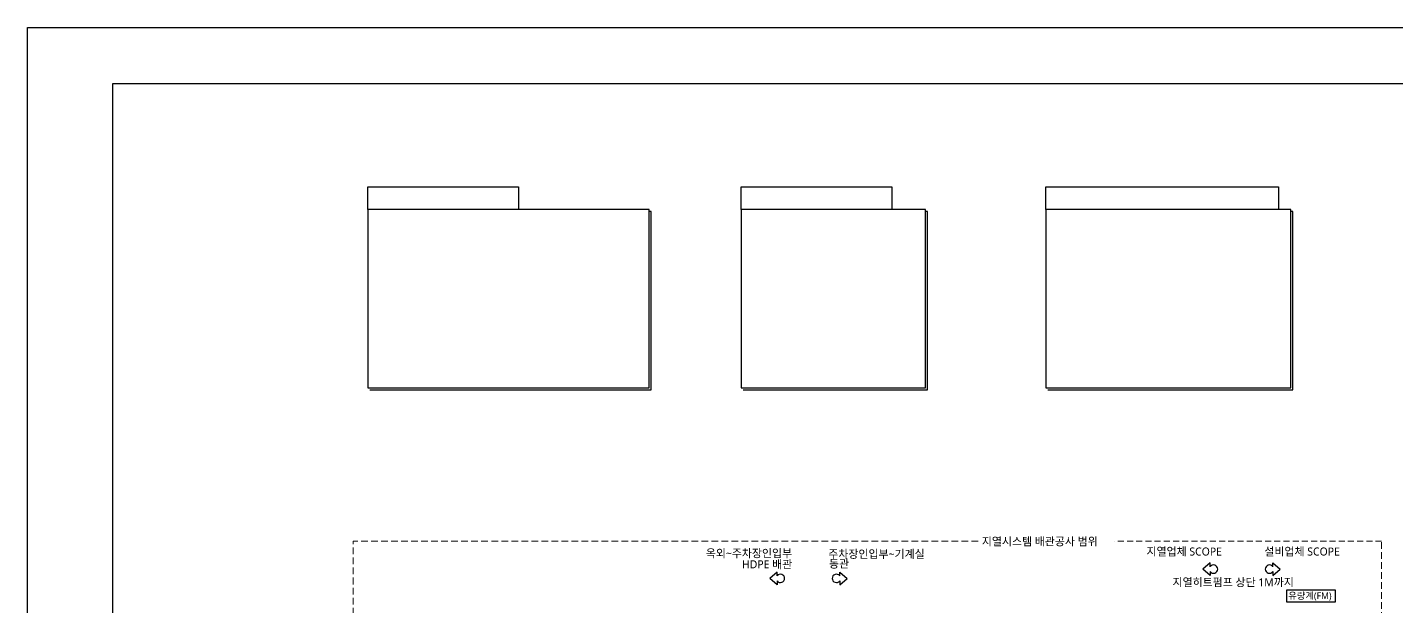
# Model space of a CAD drawing. Extents: x 1313754 to 1355799, y -3721404 to -3691707.
# Drawn here: x 1313754 to 1339410, y -3702564 to -3691707 of the extents above; entities that cross this region are included whole.
import ezdxf

# ---------------------------------------------------------------- set-up
doc = ezdxf.new("R2010")
doc.units = 0
doc.header["$LTSCALE"] = 500
doc.linetypes.add('HID', pattern=[0.345, 0.225, -0.12])
doc.linetypes.add('HIDDEN', pattern=[0.375, 0.25, -0.125])
doc.layers.get('0').update_dxf_attribs({"linetype": 'CONTINUOUS'})
doc.layers.add('GWR', color=6, linetype='CONTINUOUS')
doc.layers.add('지열', color=255, linetype='CONTINUOUS')
doc.styles.add('본문', font='malgun.ttf')

msp = doc.modelspace()

# ---------------------------------------------------------------- linework, layer by layer
at = {"color": 1}
for p, q in [((1320133, -3695121), (1320133, -3698463)), ((1325405, -3695121), (1320133, -3695121)), ((1325405, -3698463), (1325405, -3695121)), ((1325440, -3695156), (1325405, -3695156)), ((1325440, -3698499), (1325440, -3695156)), ((1327130, -3695121), (1327130, -3698463)), ((1330582, -3695121), (1327130, -3695121)), ((1330582, -3698463), (1330582, -3695121)), ((1330618, -3695156), (1330582, -3695156)), ((1330618, -3698499), (1330618, -3695156)), ((1332839, -3695121), (1332839, -3698463)), ((1337427, -3695121), (1332839, -3695121)), ((1337427, -3698463), (1337427, -3695121)), ((1337463, -3695156), (1337427, -3695156)), ((1337463, -3698499), (1337463, -3695156)), ((1320133, -3698463), (1325405, -3698463)), ((1320168, -3698499), (1325440, -3698499)), ((1327130, -3698463), (1330582, -3698463)), ((1327166, -3698499), (1330618, -3698499)), ((1332839, -3698463), (1337427, -3698463)), ((1332875, -3698499), (1337463, -3698499)), ((1327801, -3701915), (1327663, -3702034)), ((1327801, -3701988), (1327801, -3701915)), ((1328975, -3701915), (1329113, -3702034)), ((1328975, -3701988), (1328975, -3701915)), ((1335916, -3701742), (1335779, -3701861)), ((1335916, -3701980), (1335779, -3701861)), ((1335916, -3701815), (1335916, -3701742)), ((1335916, -3701908), (1335916, -3701980)), ((1337090, -3701742), (1337228, -3701861)), ((1337090, -3701815), (1337090, -3701742)), ((1337090, -3701980), (1337228, -3701861)), ((1337090, -3701908), (1337090, -3701980)), ((1327801, -3702154), (1327663, -3702034)), ((1327801, -3702081), (1327801, -3702154)), ((1328975, -3702154), (1329113, -3702034)), ((1328975, -3702081), (1328975, -3702154))]:
    msp.add_line(p, q, dxfattribs=at)
at = {"ltscale": 2}
for points in [[(1313754, -3691707), (1355799, -3691707), (1355799, -3721404), (1313754, -3721404)], [(1315352, -3692759), (1354698, -3692759), (1354698, -3720256), (1315352, -3720256)]]:
    msp.add_lwpolyline(points, close=True, dxfattribs=at)
at = {"color": 1}
for points in [[(1320133, -3694697), (1322956, -3694697), (1322956, -3695121), (1320133, -3695121), (1320133, -3694697)], [(1327130, -3694697), (1329954, -3694697), (1329954, -3695121), (1327130, -3695121), (1327130, -3694697)], [(1332839, -3694697), (1337197, -3694697), (1337197, -3695121), (1332839, -3695121), (1332839, -3694697)]]:
    msp.add_lwpolyline(points, dxfattribs=at)
for centre, start, end in [((1335979, -3701861), 216.5707, 143.4293), ((1337028, -3701861), 36.5707, 323.4293), ((1327863, -3702034), 216.5707, 143.4293), ((1328912, -3702034), 36.5707, 323.4293)]:
    msp.add_arc(centre, 78.2, start, end, dxfattribs=at)
at = {"layer": 'GWR', "color": 1, "ltscale": 2, "elevation": -29644}
msp.add_lwpolyline([(1337354, -3702251), (1338258, -3702251), (1338258, -3702481), (1337354, -3702481)], close=True, dxfattribs=at)
at = {"layer": '지열', "color": 1, "linetype": 'HIDDEN', "lineweight": 9}
for p, q in [((1319859, -3716396), (1319859, -3701334)), ((1331572, -3701334), (1319859, -3701334)), ((1339128, -3716482), (1339128, -3701334))]:
    msp.add_line(p, q, dxfattribs=at)
at = {"layer": '지열', "color": 1, "linetype": 'HID', "lineweight": 9}
msp.add_line((1339128, -3701334), (1334121, -3701334), dxfattribs=at)

# ---------------------------------------------------------------- texts
at = {"style": '본문'}
msp.add_text('유량계(FM)', height=125, dxfattribs=at).set_placement((1337378, -3702422, -29644))
at = {"layer": '지열', "style": '본문'}
for s, p in [('지열시스템 배관공사 범위', (1331638, -3701417)), ('옥외~주차장인입부', (1326465, -3701640)), ('HDPE 배관', (1327144, -3701846)), ('주차장인입부~기계실', (1328761, -3701653)), ('동관', (1328774, -3701835)), ('지열업체 SCOPE', (1334723, -3701606)), ('설비업체 SCOPE', (1336932, -3701606)), ('지열히트펌프 상단 1M까지', (1335211, -3702182))]:
    msp.add_text(s, height=150, dxfattribs=at).set_placement(p)

doc.saveas('drawing.dxf')
